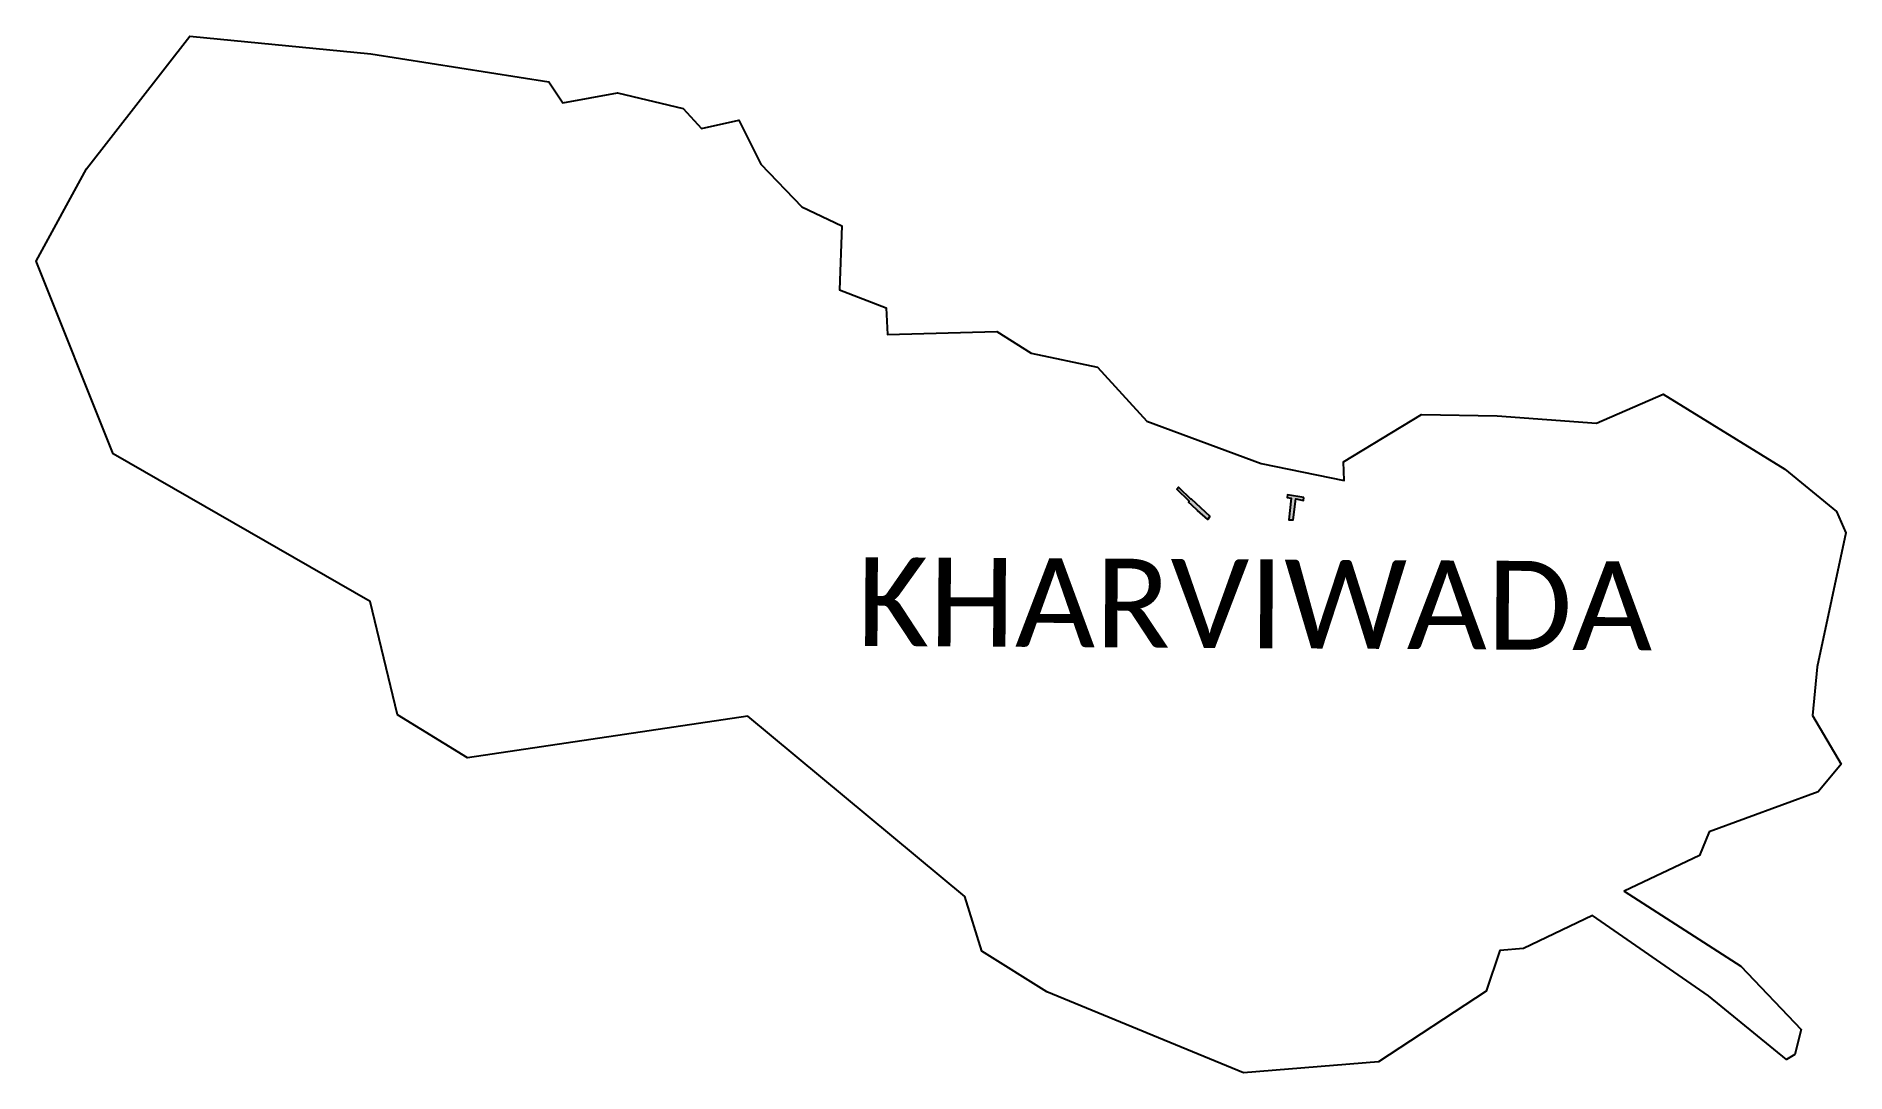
# Model space of a CAD drawing. Header units: metres. Extents: x 311963 to 314083, y 1901470 to 1902686.
import ezdxf

# ---------------------------------------------------------------- set-up
doc = ezdxf.new("R2010")
doc.units = ezdxf.units.M
doc.header["$MEASUREMENT"] = 0
for name, color, linetype in [('JETTY', 51, 'Continuous'), ('JETTY HATCH', 210, 'Continuous'), ('village', 3, 'Continuous'), ('VILLAGE NAME', 250, 'Continuous')]:
    doc.layers.add(name, color=color, linetype=linetype)
doc.styles.get("Standard").update_dxf_attribs({"font": 'arial.ttf'})

msp = doc.modelspace()

# ---------------------------------------------------------------- hatches: boundary and pattern name
at = {"layer": 'JETTY HATCH'}
h = msp.add_hatch(dxfattribs=at)
h.set_pattern_fill('ANGLE', color=256, scale=0.13)
h.set_pattern_definition([(0, (0, 0), (0, 0.90805), [0.6604, -0.24765]), (90, (0, 0), (-0.90805, 6e-17), [0.6604, -0.24765])])
h.paths.add_polyline_path([(313439.2, 1902143.1), (313447.9, 1902141.4), (313448.3, 1902144.6), (313429.5, 1902147.9), (313428.9, 1902144.8), (313433.8, 1902144), (313430.8, 1902118.4), (313435.9, 1902118.4)])
h.paths.add_polyline_path([(313338.3, 1902123), (313316.5, 1902143.1), (313316.2, 1902142.7), (313301.8, 1902156.8), (313299.7, 1902154.6), (313314.3, 1902140.3), (313313.2, 1902139.4), (313317.4, 1902135.6), (313324, 1902129.6), (313335.9, 1902118.8)])

# ---------------------------------------------------------------- linework, layer by layer
at = {"layer": 'JETTY', "flags": 128}
for points in [[(313338.3, 1902123), (313335.9, 1902118.8), (313324, 1902129.6), (313317.4, 1902135.6), (313313.2, 1902139.4), (313314.3, 1902140.3), (313299.7, 1902154.6), (313301.8, 1902156.8), (313316.2, 1902142.7), (313316.5, 1902143.1)], [(313448.3, 1902144.6), (313429.5, 1902147.9), (313428.9, 1902144.8), (313433.8, 1902144), (313430.8, 1902118.4), (313435.9, 1902118.4), (313439.2, 1902143.1), (313447.9, 1902141.4)]]:
    msp.add_lwpolyline(points, close=True, dxfattribs=at)
at = {"layer": 'village', "color": 3, "true_color": 0x00ff00}
msp.add_polyline3d([(314083.4, 1902103.3, 0), (314050, 1901946.3, 0), (314044.4, 1901889, 0), (314077.8, 1901832.2, 0), (314051.1, 1901799.7, 0), (313923.1, 1901752.8, 0), (313911.9, 1901725, 0), (313823.8, 1901683.2, 0), (313960.5, 1901595.4, 0), (314030.9, 1901521, 0), (314023.8, 1901491.7, 0), (314013.9, 1901485.7, 0), (313922.5, 1901560.5, 0), (313786.7, 1901654.7, 0), (313705.8, 1901615.9, 0), (313678.2, 1901613.8, 0), (313662.2, 1901566, 0), (313536, 1901483.2, 0), (313377.6, 1901470.3, 0), (313147.3, 1901565.3, 0), (313071.3, 1901613, 0), (313051.2, 1901677.1, 0), (312797.2, 1901888.3, 0), (312468.6, 1901839.4, 0), (312386.6, 1901890, 0), (312354.9, 1902022.7, 0), (312053.7, 1902195.8, 0), (311963.5, 1902421.8, 0), (312022.6, 1902530.2, 0), (312143.3, 1902685.6, 0), (312355.5, 1902664.8, 0), (312563.9, 1902631.9, 0), (312580.3, 1902607.4, 0), (312644.4, 1902619.3, 0), (312721.5, 1902600.7, 0), (312742.7, 1902577.4, 0), (312786.6, 1902587.1, 0), (312812.4, 1902535.4, 0), (312860.3, 1902485.6, 0), (312907.3, 1902463.4, 0), (312904.7, 1902388.2, 0), (312959.3, 1902367.2, 0), (312960.6, 1902335.7, 0), (313088.8, 1902339.3, 0), (313129, 1902313.8, 0), (313206.7, 1902297.6, 0), (313264.4, 1902234.4, 0), (313398.3, 1902184.5, 0), (313495.9, 1902164.8, 0), (313495, 1902186.7, 0), (313586.4, 1902242.1, 0), (313675.1, 1902240.4, 0), (313791.5, 1902231.7, 0), (313869.5, 1902265.9, 0), (314011.8, 1902177.8, 0), (314072.3, 1902128.3, 0)], close=True, dxfattribs=at)

# ---------------------------------------------------------------- texts
at = {"layer": 'VILLAGE NAME', "insert": (312925.3, 1902074.8), "char_height": 104.042, "attachment_point": 1, "rotation": 359.6762}
msp.add_mtext_dynamic_manual_height_columns('{\\fCalibri|b0|i0|c0|p34;KHARVIWADA}', width=961.254, gutter_width=520.2, heights=[0], dxfattribs=at)

doc.saveas('drawing.dxf')
